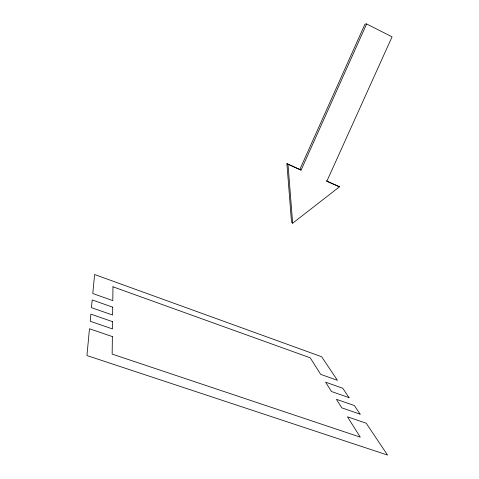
<?xml version="1.0" encoding="UTF-8"?>
<svg xmlns="http://www.w3.org/2000/svg" width="479" height="479" viewBox="0 0 479 479"><rect width="100%" height="100%" fill="white"/><g stroke="black" fill="none" stroke-linecap="round" stroke-linejoin="round"><path stroke-width="0.72" d="M299.896 169.338L364.986 24.118L366.627 23.95L392.056 36.835L326.822 181.296L339.491 186.798L292.651 223.22L291.525 222.112L286.903 163.692L301.087 170.117L366.627 23.95M326.139 180.745L339.491 186.798M286.903 163.692L301.087 170.117M288.017 164.435L292.651 223.22M112.367 336.575L112.158 354.095L360.286 437.135L347.449 416.802L366.184 423.196L387.535 455.05L86.944 355.55L89.471 328.762L112.367 336.575M112.547 321.66L112.457 328.917L90.184 321.247L90.854 314.134L112.547 321.66M112.721 307.183L112.625 315.05L91.465 307.656L92.19 299.95L112.721 307.183M112.966 286.801L112.799 300.614L92.8 293.519L94.591 274.515L321.625 356.735L337.438 380.32L320.673 374.374L310.23 357.819L112.966 286.801M360.118 414.155L341.802 407.851L336.42 399.318L354.34 405.539L360.118 414.155M349.059 397.66L331.498 391.523L325.612 382.194L342.736 388.229L349.059 397.66"/></g></svg>
